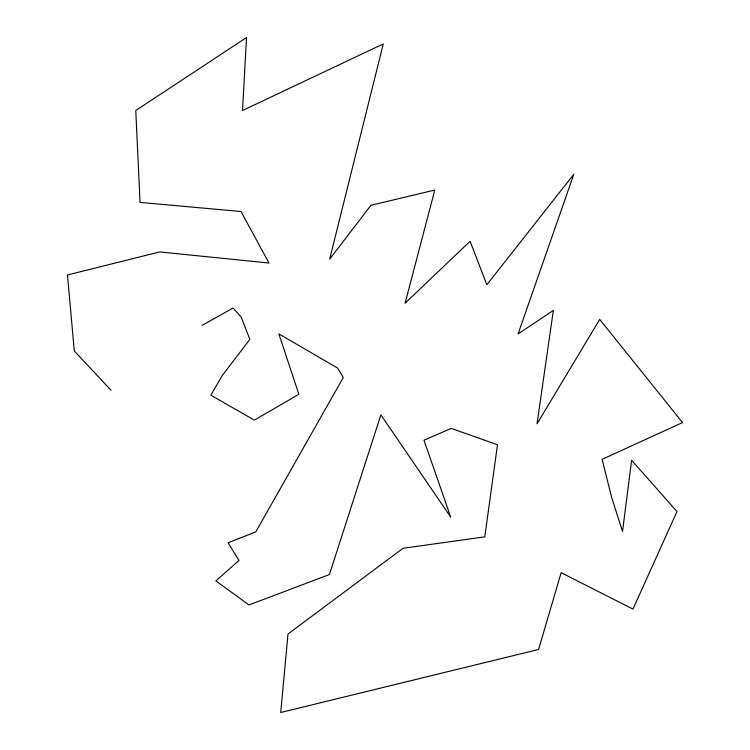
<?xml version="1.0" encoding="UTF-8"?>
<svg xmlns="http://www.w3.org/2000/svg" width="750" height="750" viewBox="0 0 750 750"><rect width="100%" height="100%" fill="white"/><g stroke="black" fill="none" stroke-linecap="round" stroke-linejoin="round"><path stroke-width="1.12" d="M202.2 325.294L233.053 308.044L241.219 317.119L249.844 339.356L222.159 375.666L210.816 395.175L254.381 420.131L298.856 394.266L278.888 333.909L337.425 367.95L343.322 377.475L255.778 531.891L228.094 542.784L238.987 560.484L215.841 580.903L248.972 604.95L329.428 574.547L380.878 414.853L450.75 517.181L423.984 440.203L451.209 428.409L497.494 444.741L484.791 536.859L403.059 548.278L287.991 633.994L280.734 712.5L538.584 649.472L561.15 572.691L632.972 609.084L676.987 511.528L631.603 460.247L622.528 531.487L611.644 497.456L602.109 459.337L682.528 422.578L599.709 319.397L537.038 423.816L553.369 310.406L518.091 333.928L573.844 174.206L486.853 284.775L470.1 241.247L405.084 303.244L434.784 190.059L370.988 205.275L329.691 259.097L383.278 43.922L242.513 110.522L246.544 37.5L135.778 110.522L140.053 202.406L241.003 211.509L268.988 263.025L159.684 251.925L67.472 274.978L74.297 350.981L111.019 390.253"/></g></svg>
